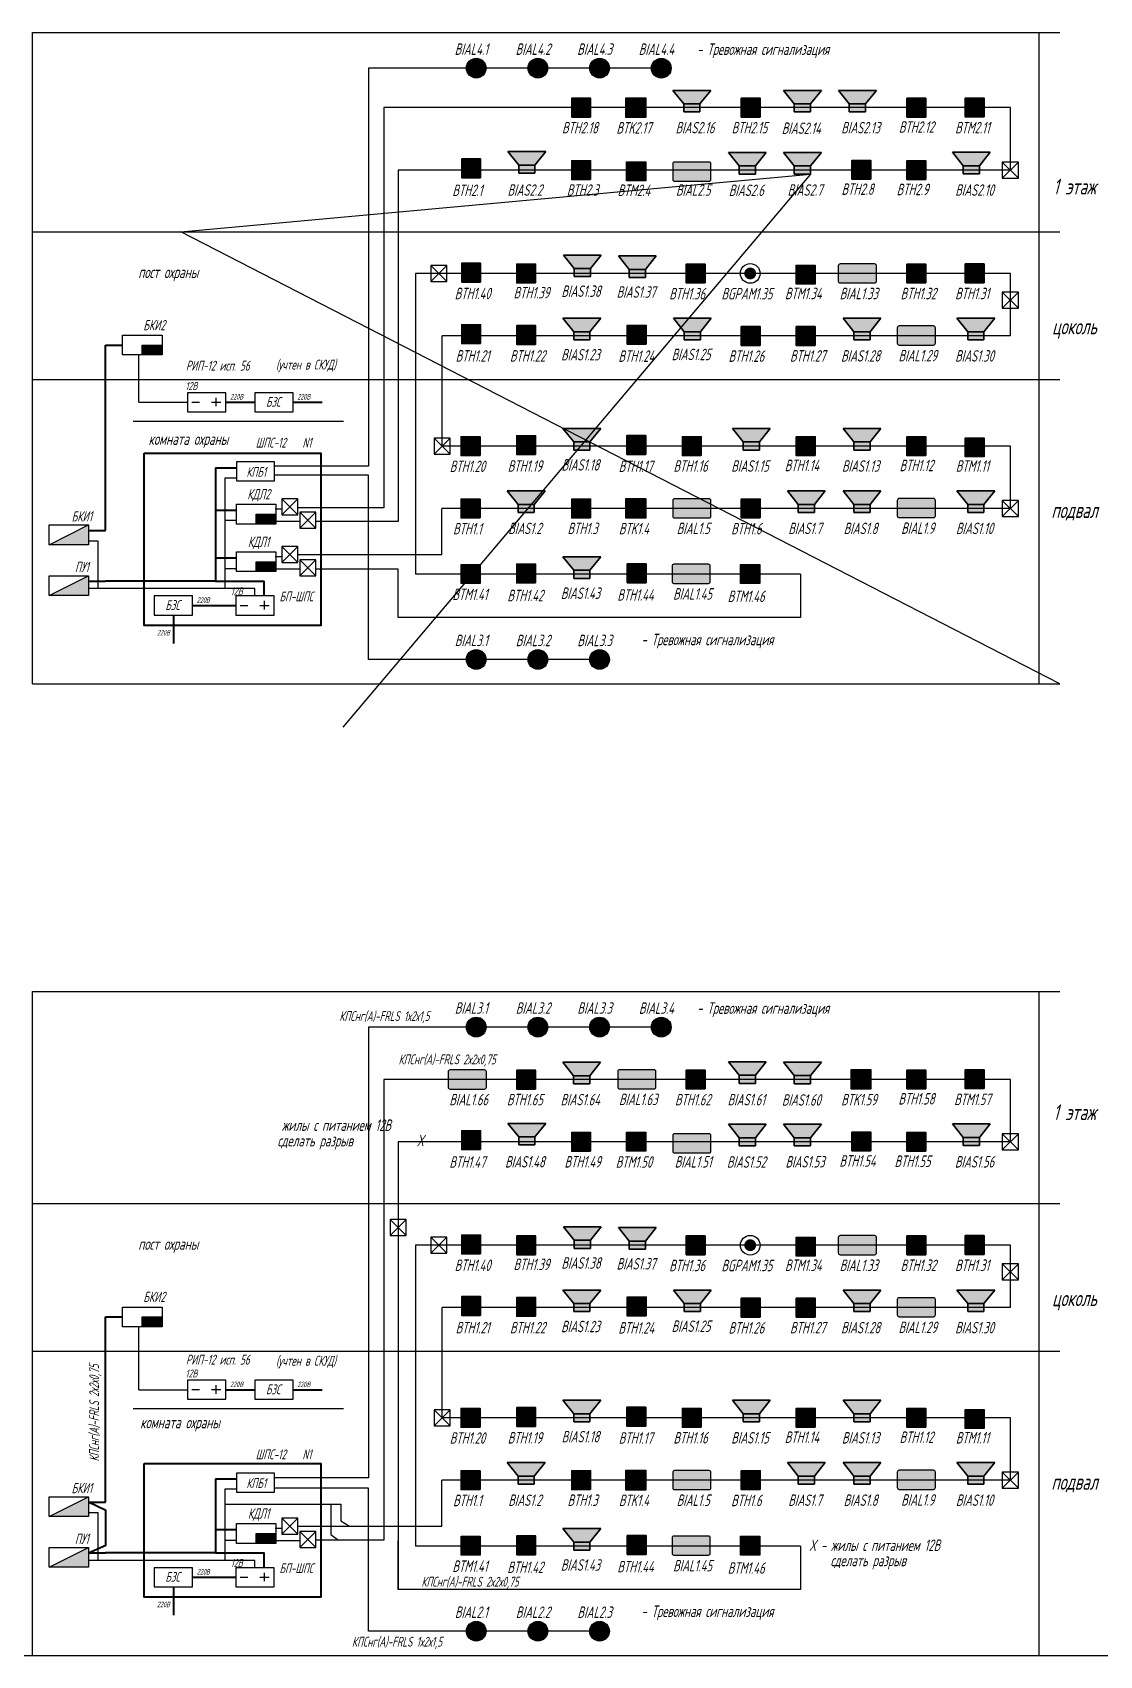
# Model space of a CAD drawing. Header units: millimetres. Extents: x 5341 to 10690, y -2643 to -1904.
# Drawn here: x 5341 to 5611.9, y -2315.8 to -1903.6 of the extents above; entities that cross this region are included whole.
import ezdxf
from ezdxf.enums import TextEntityAlignment as Align

# ---------------------------------------------------------------- set-up
doc = ezdxf.new("R2010")
doc.units = ezdxf.units.MM
for name, color, linetype, lineweight in [('_АПС', 10, 'Continuous', 30), ('_СОУЭ', 1, 'Continuous', 30), ('COM_EQUIP', 21, 'Continuous', 30), ('АУПС иСОУЭ', 1, 'Continuous', 35)]:
    doc.layers.add(name, color=color, linetype=linetype, lineweight=lineweight)
doc.layers.add('_ОТС', color=1, linetype='Continuous')
doc.layers.add('непечать', color=5, linetype='Continuous', plot=False)
doc.styles.add('ROM25', font='romans.shx', dxfattribs={"width": 0.8, "height": 250})

# ---------------------------------------------------------------- blocks, each defined once
blk = doc.blocks.new('лчычцй')
at = {"layer": 'COM_EQUIP', "color": 1, "linetype": 'Continuous'}
for p, q in [((2183354.625, 514607.52347), (2183448.375, 514700.85219)), ((2183354.625, 514700.85219), (2183448.375, 514607.52347))]:
    blk.add_line(p, q, dxfattribs=at)
blk.add_lwpolyline([(2183354.625, 514700.85219), (2183448.375, 514700.85219), (2183448.375, 514607.52347), (2183354.625, 514607.52347)], close=True, dxfattribs=at)
blk = doc.blocks.new('*U27')
at = {"true_color": 0xffffff}
h = blk.add_hatch(color=7, dxfattribs=at)
h.dxf.hatch_style = 1
h.paths.add_polyline_path([(-2.5, -2.49), (2.5, -2.49), (2.5, 2.49), (-2.5, 2.49)])
at = {"layer": 'АУПС иСОУЭ', "linetype": 'Continuous'}
for p, q in [((0.98, 1.87), (-1.04, 0.7)), ((-1.04, 0.7), (1.04, -0.7)), ((1.04, -0.7), (-1.04, -1.59))]:
    blk.add_line(p, q, dxfattribs=at)
blk.add_lwpolyline([(-2.5, 2.49), (2.5, 2.49), (2.5, -2.49), (-2.5, -2.49)], close=True, dxfattribs=at)
blk = doc.blocks.new('*U31')
at = {"true_color": 0xffffff}
h = blk.add_hatch(color=7, dxfattribs=at)
h.dxf.hatch_style = 1
h.paths.add_polyline_path([(-2.5, -2.49), (2.5, -2.49), (2.5, 2.49), (-2.5, 2.49)])
at = {"layer": 'АУПС иСОУЭ', "linetype": 'Continuous'}
for p, q in [((0.98, 1.87), (-1.04, 0.7)), ((-1.04, 0.7), (1.04, -0.7)), ((1.04, -0.7), (-1.04, -1.59))]:
    blk.add_line(p, q, dxfattribs=at)
blk.add_lwpolyline([(-2.5, 2.49), (2.5, 2.49), (2.5, -2.49), (-2.5, -2.49)], close=True, dxfattribs=at)
blk = doc.blocks.new('*U24')
at = {"true_color": 0xffffff}
h = blk.add_hatch(color=7, dxfattribs=at)
h.dxf.hatch_style = 1
h.paths.add_polyline_path([(-2.5, -2.49), (2.5, -2.49), (2.5, 2.49), (-2.5, 2.49)])
at = {"layer": 'АУПС иСОУЭ', "linetype": 'Continuous'}
for p, q in [((0.98, 1.87), (-1.04, 0.7)), ((-1.04, 0.7), (1.04, -0.7)), ((1.04, -0.7), (-1.04, -1.59))]:
    blk.add_line(p, q, dxfattribs=at)
blk.add_lwpolyline([(-2.5, 2.49), (2.5, 2.49), (2.5, -2.49), (-2.5, -2.49)], close=True, dxfattribs=at)
blk = doc.blocks.new('*U25')
at = {"true_color": 0xffffff}
h = blk.add_hatch(color=7, dxfattribs=at)
h.dxf.hatch_style = 1
h.paths.add_polyline_path([(-2.5, -2.49), (2.5, -2.49), (2.5, 2.49), (-2.5, 2.49)])
at = {"layer": 'АУПС иСОУЭ', "linetype": 'Continuous'}
for p, q in [((0.98, 1.87), (-1.04, 0.7)), ((-1.04, 0.7), (1.04, -0.7)), ((1.04, -0.7), (-1.04, -1.59))]:
    blk.add_line(p, q, dxfattribs=at)
blk.add_lwpolyline([(-2.5, 2.49), (2.5, 2.49), (2.5, -2.49), (-2.5, -2.49)], close=True, dxfattribs=at)
blk = doc.blocks.new('*U26')
at = {"true_color": 0xffffff}
h = blk.add_hatch(color=7, dxfattribs=at)
h.dxf.hatch_style = 1
h.paths.add_polyline_path([(-2.5, -2.49), (2.5, -2.49), (2.5, 2.49), (-2.5, 2.49)])
at = {"layer": 'АУПС иСОУЭ', "linetype": 'Continuous'}
for p, q in [((0.98, 1.87), (-1.04, 0.7)), ((-1.04, 0.7), (1.04, -0.7)), ((1.04, -0.7), (-1.04, -1.59))]:
    blk.add_line(p, q, dxfattribs=at)
blk.add_lwpolyline([(-2.5, 2.49), (2.5, 2.49), (2.5, -2.49), (-2.5, -2.49)], close=True, dxfattribs=at)
blk = doc.blocks.new('*U28')
at = {"true_color": 0xffffff}
h = blk.add_hatch(color=7, dxfattribs=at)
h.dxf.hatch_style = 1
h.paths.add_polyline_path([(-2.5, -2.49), (2.5, -2.49), (2.5, 2.49), (-2.5, 2.49)])
at = {"layer": 'АУПС иСОУЭ', "linetype": 'Continuous'}
for p, q in [((0.98, 1.87), (-1.04, 0.7)), ((-1.04, 0.7), (1.04, -0.7)), ((1.04, -0.7), (-1.04, -1.59))]:
    blk.add_line(p, q, dxfattribs=at)
blk.add_lwpolyline([(-2.5, 2.49), (2.5, 2.49), (2.5, -2.49), (-2.5, -2.49)], close=True, dxfattribs=at)
blk = doc.blocks.new('*U30')
at = {"true_color": 0xffffff}
h = blk.add_hatch(color=7, dxfattribs=at)
h.dxf.hatch_style = 1
h.paths.add_polyline_path([(-2.5, -2.49), (2.5, -2.49), (2.5, 2.49), (-2.5, 2.49)])
at = {"layer": 'АУПС иСОУЭ', "linetype": 'Continuous'}
for p, q in [((0.98, 1.87), (-1.04, 0.7)), ((-1.04, 0.7), (1.04, -0.7)), ((1.04, -0.7), (-1.04, -1.59))]:
    blk.add_line(p, q, dxfattribs=at)
blk.add_lwpolyline([(-2.5, 2.49), (2.5, 2.49), (2.5, -2.49), (-2.5, -2.49)], close=True, dxfattribs=at)
blk = doc.blocks.new('biad1')
at = {"true_color": 0xffffff}
h = blk.add_hatch(color=7, dxfattribs=at)
h.paths.add_polyline_path([(5.49, 4.8), (2.06, 2.06), (2.06, -2.06), (5.49, -4.8)])
h.paths.add_polyline_path([(0, -2.06), (2.06, -2.06), (2.06, 2.06), (0, 2.06)])
at = {"layer": '_СОУЭ', "color": 3, "lineweight": 35}
for p, q in [((2.06, 2.06), (5.49, 4.8)), ((5.49, -4.8), (5.49, 4.8)), ((0, 2.06), (0, -2.06)), ((0, 2.06), (2.06, 2.06)), ((2.06, 2.06), (2.06, -2.06)), ((0, -2.06), (2.06, -2.06)), ((5.49, -4.8), (2.06, -2.06))]:
    blk.add_line(p, q, dxfattribs=at)
blk = doc.blocks.new('A$C3E5677F5')
at = {"lineweight": -3, "true_color": 0xffffff}
h = blk.add_hatch(color=7, dxfattribs=at)
h.dxf.hatch_style = 1
h.paths.add_polyline_path([(5.58, 1.61, 0.414214), (5.08, 2.11), (-3.92, 2.11, 0.414214), (-4.42, 1.61), (-4.42, -2.39, 0.414214), (-3.92, -2.89), (5.08, -2.89, 0.414214), (5.58, -2.39)])
at = {"layer": '_СОУЭ'}
h = blk.add_hatch(color=35, dxfattribs=at)
h.paths.add_polyline_path([(-2.99, -0.95), (-2.34, -0.94, 0.090975), (-2.1, -0.9, 0.17233), (-1.93, -0.74, 0.150335), (-1.92, -0.43, 0.272064), (-2.19, -0.2, 0.310864), (-1.97, -0.01, 0.175457), (-1.98, 0.24, 0.224555), (-2.14, 0.41, 0.079201), (-2.34, 0.45), (-2.99, 0.45)])
h.paths.add_polyline_path([(-2.19, -0.74, 0.220066), (-2.1, -0.61, 0.086778), (-2.1, -0.47, 0.336428), (-2.32, -0.3), (-2.8, -0.3), (-2.8, -0.79), (-2.37, -0.79, 0.111032)], flags=16)
h.paths.add_polyline_path([(-2.8, -0.13), (-2.8, 0.29), (-2.38, 0.29, -0.385477), (-2.15, 0.11, -0.484018), (-2.35, -0.13)], flags=16)
h.paths.add_polyline_path([(-1.66, -0.95), (-1.01, -0.94, 0.090975), (-0.77, -0.9, 0.17233), (-0.61, -0.74, 0.150335), (-0.6, -0.43, 0.262387), (-1, -0.13), (-1.48, -0.13), (-1.48, 0.45), (-1.66, 0.45)])
h.paths.add_polyline_path([(-1.48, -0.3), (-1, -0.3, -0.339351), (-0.77, -0.47, -0.075349), (-0.77, -0.59, -0.268436), (-0.88, -0.75, -0.132986), (-1.1, -0.79), (-1.48, -0.79)], flags=16)
h.paths.add_polyline_path([(-0.49, -0.95), (-0.31, -0.95), (-0.31, 0.45), (-0.49, 0.45)])
h.paths.add_polyline_path([(0.68, -0.23), (1.14, 0.46), (0.9, 0.46), (0.55, -0.09), (0.2, 0.46), (-0.03, 0.46), (0.43, -0.23), (-0.06, -0.94), (0.19, -0.94), (0.55, -0.36), (0.92, -0.94), (1.16, -0.94)])
h.paths.add_polyline_path([(1.3, -0.7, 0.291509), (1.87, -0.99, 0.228837), (2.37, -0.77, 0.291507), (2.41, 0.23, 0.265443), (1.87, 0.5, 0.191354), (1.4, 0.33, 0.290668)])
h.paths.add_polyline_path([(2.25, 0.12, 0.270787), (1.86, 0.34, 0.272896), (1.48, 0.12, 0.183588), (1.43, -0.51, 0.364053), (1.86, -0.83, 0.364053), (2.29, -0.51, 0.183588)], flags=16)
h.paths.add_polyline_path([(2.69, -0.78, 0.110848), (2.91, -0.27, 0.050269), (2.95, 0.46), (3.81, 0.46), (3.81, -0.78), (4.01, -0.78), (3.99, -1.26), (3.83, -1.26), (3.83, -0.94), (2.74, -0.94), (2.74, -1.26), (2.58, -1.26), (2.56, -0.78)])
h.paths.add_polyline_path([(3.12, -0.25, 0.045824), (3.14, 0.3), (3.62, 0.3), (3.62, -0.78), (2.91, -0.78, 0.104773)], flags=16)
at = {"layer": '_СОУЭ', "color": 35}
for p, q in [((-4.42, 1.61), (-4.42, -2.39)), ((5.08, 2.11), (-3.92, 2.11)), ((5.58, -2.39), (5.58, 1.61)), ((-3.92, -2.89), (5.08, -2.89))]:
    blk.add_line(p, q, dxfattribs=at)
for centre, start, end in [((-3.92, 1.61), 90, 180), ((5.08, 1.61), 0, 90), ((-3.92, -2.39), 180, 270), ((5.08, -2.39), 270, 0)]:
    blk.add_arc(centre, 0.5, start, end, dxfattribs=at)
blk = doc.blocks.new('A$C734C6515')
at = {"layer": '_АПС', "true_color": 0xffffff}
h = blk.add_hatch(color=7, dxfattribs=at)
h.dxf.hatch_style = 1
h.paths.add_polyline_path([(502, 499), (2, 499), (2, -1), (502, -1)])
h.paths.add_polyline_path([(246, 428), (268, 428), (268, 202), (246, 202)], flags=16)
h.paths.add_polyline_path([(291, 147, -1), (216, 147, -1)], flags=16)
at = {"layer": '_АПС'}
h = blk.add_hatch(color=5, dxfattribs=at)
h.dxf.hatch_style = 1
h.paths.add_polyline_path([(246, 202), (268, 202), (268, 428), (246, 428)])
at = {"layer": '_АПС', "color": 5}
for points in [[(2, 499), (502, 499), (502, -1), (2, -1)], [(246, 202), (268, 202), (268, 428), (246, 428)]]:
    blk.add_lwpolyline(points, close=True, dxfattribs=at)
at = {"layer": '_АПС', "color": 5, "const_width": 75}
blk.add_lwpolyline([(216, 147, 1), (291, 147, 1)], format="xyb", close=True, dxfattribs=at)
blk = doc.blocks.new('*U29')
at = {"true_color": 0xffffff}
h = blk.add_hatch(color=7, dxfattribs=at)
h.dxf.hatch_style = 1
h.paths.add_polyline_path([(2.5, -2.47), (2.5, 2.51), (-2.5, 2.51), (-2.5, -2.47)])
at = {"layer": 'COM_EQUIP', "color": 30, "linetype": 'Continuous'}
blk.add_lwpolyline([(-2.5, 2.51), (2.5, 2.51), (2.5, -2.47), (-2.5, -2.47)], close=True, dxfattribs=at)
blk.add_lwpolyline([(-1.26, 1.25, 0.988244), (1.26, 1.25)], format="xyb", dxfattribs=at)
blk.add_lwpolyline([(0, 0.01), (0, -1.86)], dxfattribs=at)
blk = doc.blocks.new('*U22')
at = {"true_color": 0xffffff}
h = blk.add_hatch(color=7, dxfattribs=at)
h.dxf.hatch_style = 1
h.paths.add_polyline_path([(-2.5, -2.49), (2.5, -2.49), (2.5, 2.49), (-2.5, 2.49)])
at = {"layer": 'АУПС иСОУЭ', "linetype": 'Continuous'}
for p, q in [((0.98, 1.87), (-1.04, 0.7)), ((-1.04, 0.7), (1.04, -0.7)), ((1.04, -0.7), (-1.04, -1.59))]:
    blk.add_line(p, q, dxfattribs=at)
blk.add_lwpolyline([(-2.5, 2.49), (2.5, 2.49), (2.5, -2.49), (-2.5, -2.49)], close=True, dxfattribs=at)
blk = doc.blocks.new('*U32')
at = {"true_color": 0xffffff}
h = blk.add_hatch(color=7, dxfattribs=at)
h.dxf.hatch_style = 1
h.paths.add_polyline_path([(-2.5, -2.49), (2.5, -2.49), (2.5, 2.49), (-2.5, 2.49)])
at = {"layer": 'АУПС иСОУЭ', "linetype": 'Continuous'}
for p, q in [((0.98, 1.87), (-1.04, 0.7)), ((-1.04, 0.7), (1.04, -0.7)), ((1.04, -0.7), (-1.04, -1.59))]:
    blk.add_line(p, q, dxfattribs=at)
blk.add_lwpolyline([(-2.5, 2.49), (2.5, 2.49), (2.5, -2.49), (-2.5, -2.49)], close=True, dxfattribs=at)
blk = doc.blocks.new('*U34')
at = {"true_color": 0xffffff}
h = blk.add_hatch(color=7, dxfattribs=at)
h.dxf.hatch_style = 1
h.paths.add_polyline_path([(-2.5, -2.49), (2.5, -2.49), (2.5, 2.49), (-2.5, 2.49)])
at = {"layer": 'АУПС иСОУЭ', "linetype": 'Continuous'}
for p, q in [((0.98, 1.87), (-1.04, 0.7)), ((-1.04, 0.7), (1.04, -0.7)), ((1.04, -0.7), (-1.04, -1.59))]:
    blk.add_line(p, q, dxfattribs=at)
blk.add_lwpolyline([(-2.5, 2.49), (2.5, 2.49), (2.5, -2.49), (-2.5, -2.49)], close=True, dxfattribs=at)
blk = doc.blocks.new('*U23')
at = {"true_color": 0xffffff}
h = blk.add_hatch(color=7, dxfattribs=at)
h.dxf.hatch_style = 1
h.paths.add_polyline_path([(-2.5, -2.49), (2.5, -2.49), (2.5, 2.49), (-2.5, 2.49)])
at = {"layer": 'АУПС иСОУЭ', "linetype": 'Continuous'}
for p, q in [((0.98, 1.87), (-1.04, 0.7)), ((-1.04, 0.7), (1.04, -0.7)), ((1.04, -0.7), (-1.04, -1.59))]:
    blk.add_line(p, q, dxfattribs=at)
blk.add_lwpolyline([(-2.5, 2.49), (2.5, 2.49), (2.5, -2.49), (-2.5, -2.49)], close=True, dxfattribs=at)
blk = doc.blocks.new('*U33')
at = {"true_color": 0xffffff}
h = blk.add_hatch(color=7, dxfattribs=at)
h.dxf.hatch_style = 1
h.paths.add_polyline_path([(-2.5, -2.49), (2.5, -2.49), (2.5, 2.49), (-2.5, 2.49)])
at = {"layer": 'АУПС иСОУЭ', "linetype": 'Continuous'}
for p, q in [((0.98, 1.87), (-1.04, 0.7)), ((-1.04, 0.7), (1.04, -0.7)), ((1.04, -0.7), (-1.04, -1.59))]:
    blk.add_line(p, q, dxfattribs=at)
blk.add_lwpolyline([(-2.5, 2.49), (2.5, 2.49), (2.5, -2.49), (-2.5, -2.49)], close=True, dxfattribs=at)
blk = doc.blocks.new('TSL')
at = {"layer": '_ОТС'}
h = blk.add_hatch(color=1, dxfattribs=at)
h.dxf.hatch_style = 1
h.paths.add_polyline_path([(175, -179, 0.198912), (248, -2, 0.198912), (175, 175), (-2, -2)])
h.paths.add_polyline_path([(-179, 175, 0.198912), (-252, -2, 0.198912), (-179, -179), (-2, -2)])
at = {"layer": '_ОТС', "true_color": 0xffffff}
h = blk.add_hatch(color=7, dxfattribs=at)
h.dxf.hatch_style = 1
h.paths.add_polyline_path([(-2, -2), (175, 175, 0.414214), (-179, 175)])
h.paths.add_polyline_path([(-2, -2), (-179, -179, 0.414214), (175, -179)])
at = {"layer": '_ОТС', "color": 1}
for p, q in [((175, -179), (-179, 175)), ((175, 175), (-179, -179))]:
    blk.add_line(p, q, dxfattribs=at)
at = {"layer": '_ОТС', "color": 1, "lineweight": 30}
blk.add_circle((-2, -2), 250, dxfattribs=at)
blk = doc.blocks.new('TS')
at = {"layer": '_ОТС', "const_width": 150}
blk.add_lwpolyline([(-75, 0, 1), (75, 0, 1)], format="xyb", close=True, dxfattribs=at)
at = {"layer": '_ОТС'}
blk.add_circle((0, 0), 250, dxfattribs=at)

msp = doc.modelspace()

# ---------------------------------------------------------------- hatches: boundary and pattern name
at = {"layer": '_АПС'}
h = msp.add_hatch(color=1, dxfattribs=at)
h.dxf.hatch_style = 1
h.paths.add_polyline_path([(5373.889, -1985.515), (5368.889, -1985.515), (5368.889, -1983.015), (5373.889, -1983.015)])
h = msp.add_hatch(color=1, dxfattribs=at)
h.dxf.hatch_style = 1
h.paths.add_polyline_path([(5373.889, -1985.515), (5368.889, -1985.515), (5368.889, -1983.015), (5373.889, -1983.015)])
h = msp.add_hatch(color=1, dxfattribs=at)
h.dxf.hatch_style = 1
h.paths.add_polyline_path([(5402.789, -2028.449), (5397.789, -2028.449), (5397.789, -2025.949), (5402.789, -2025.949)])
h = msp.add_hatch(color=1, dxfattribs=at)
h.dxf.hatch_style = 1
h.paths.add_polyline_path([(5402.789, -2028.449), (5397.789, -2028.449), (5397.789, -2025.949), (5402.789, -2025.949)])
h = msp.add_hatch(color=256, dxfattribs=at)
h.dxf.hatch_style = 1
h.paths.add_polyline_path([(5345.239, -2033.696), (5355.239, -2033.696), (5355.239, -2028.696)])
h = msp.add_hatch(color=1, dxfattribs=at)
h.dxf.hatch_style = 1
h.paths.add_polyline_path([(5402.789, -2040.531), (5397.789, -2040.531), (5397.789, -2038.031), (5402.789, -2038.031)])
h = msp.add_hatch(color=1, dxfattribs=at)
h.dxf.hatch_style = 1
h.paths.add_polyline_path([(5402.789, -2040.531), (5397.789, -2040.531), (5397.789, -2038.031), (5402.789, -2038.031)])
h = msp.add_hatch(color=256, dxfattribs=at)
h.dxf.hatch_style = 1
h.paths.add_polyline_path([(5345.239, -2046.575), (5355.239, -2046.575), (5355.239, -2041.575)])
h = msp.add_hatch(color=1, dxfattribs=at)
h.dxf.hatch_style = 1
h.paths.add_polyline_path([(5373.889, -2232.29), (5368.889, -2232.29), (5368.889, -2229.79), (5373.889, -2229.79)])
h = msp.add_hatch(color=1, dxfattribs=at)
h.dxf.hatch_style = 1
h.paths.add_polyline_path([(5373.889, -2232.29), (5368.889, -2232.29), (5368.889, -2229.79), (5373.889, -2229.79)])
h = msp.add_hatch(color=256, dxfattribs=at)
h.dxf.hatch_style = 1
h.paths.add_polyline_path([(5345.239, -2280.471), (5355.239, -2280.471), (5355.239, -2275.471)])
h = msp.add_hatch(color=1, dxfattribs=at)
h.dxf.hatch_style = 1
h.paths.add_polyline_path([(5402.789, -2287.305), (5397.789, -2287.305), (5397.789, -2284.805), (5402.789, -2284.805)])
h = msp.add_hatch(color=1, dxfattribs=at)
h.dxf.hatch_style = 1
h.paths.add_polyline_path([(5402.789, -2287.305), (5397.789, -2287.305), (5397.789, -2284.805), (5402.789, -2284.805)])
h = msp.add_hatch(color=256, dxfattribs=at)
h.dxf.hatch_style = 1
h.paths.add_polyline_path([(5345.239, -2293.349), (5355.239, -2293.349), (5355.239, -2288.349)])

# ---------------------------------------------------------------- linework, layer by layer
at = {"lineweight": -3}
for p, q in [((5341, -1903.619), (5601.81, -1903.619)), ((5341, -2069.023), (5341, -1903.619)), ((5596.486, -1903.619), (5596.486, -2069.023)), ((5341, -1954.208), (5601.81, -1954.208)), ((5341, -1991.742), (5601.81, -1991.742)), ((5366.603, -2002.315), (5419.954, -2002.315)), ((5341, -2069.023), (5601.81, -2069.023)), ((5341, -2147.139), (5601.81, -2147.139)), ((5341, -2315.798), (5341, -2147.139)), ((5596.486, -2147.139), (5596.486, -2315.798)), ((5341, -2200.983), (5601.81, -2200.983)), ((5341, -2238.517), (5601.81, -2238.517)), ((5366.603, -2253.1), (5419.954, -2253.1)), ((5341, -2315.798), (5601.81, -2315.798))]:
    msp.add_line(p, q, dxfattribs=at)
at = {"color": 1}
for p, q in [((5589.286, -1922.711), (5430.229, -1922.711)), ((5589.286, -1938.553), (5589.286, -1922.711)), ((5589.286, -1938.553), (5433.869, -1938.553)), ((5589.286, -1964.824), (5438.282, -1964.824)), ((5589.286, -1980.666), (5589.286, -1964.824)), ((5589.286, -1980.666), (5444.985, -1980.666)), ((5444.985, -2008.644), (5444.985, -1980.666)), ((5589.286, -2008.644), (5444.985, -2008.644)), ((5589.286, -2024.486), (5589.286, -2008.644)), ((5402.641, -2024.597), (5404.291, -2024.597)), ((5408.85, -2027.842), (5402.641, -2027.842)), ((5589.286, -2024.486), (5444.934, -2024.486)), ((5402.641, -2036.679), (5404.291, -2036.679)), ((5408.85, -2039.924), (5402.641, -2039.924)), ((5535.986, -2041.226), (5438.282, -2041.226)), ((5589.286, -2169.486), (5430.229, -2169.486)), ((5589.286, -2185.328), (5589.286, -2169.486)), ((5589.286, -2185.328), (5433.869, -2185.328)), ((5589.286, -2211.599), (5438.282, -2211.599)), ((5589.286, -2227.441), (5589.286, -2211.599)), ((5589.286, -2227.441), (5444.985, -2227.441)), ((5444.985, -2255.419), (5444.985, -2227.441)), ((5589.286, -2255.419), (5444.985, -2255.419)), ((5589.286, -2271.261), (5589.286, -2255.419)), ((5589.286, -2271.261), (5444.934, -2271.261)), ((5402.641, -2283.454), (5404.291, -2283.454)), ((5408.85, -2286.699), (5402.641, -2286.699)), ((5535.986, -2288.001), (5438.282, -2288.001))]:
    msp.add_line(p, q, dxfattribs=at)
at = {"color": 1, "lineweight": -3}
for p, q in [((5438.282, -1964.824), (5438.282, -2041.226)), ((5433.869, -2185.328), (5433.869, -2299.006)), ((5438.282, -2211.599), (5438.282, -2288.001))]:
    msp.add_line(p, q, dxfattribs=at)
at = {"color": 4, "linetype": 'ByBlock', "lineweight": 40, "ltscale": 20, "transparency": 33554687}
for p, q in [((5359.564, -2030.098), (5359.564, -1983.015)), ((5359.564, -1983.015), (5363.889, -1983.015)), ((5387.431, -2014.151), (5387.431, -2042.977)), ((5387.431, -2014.151), (5392.789, -2014.151)), ((5387.431, -2024.938), (5392.789, -2024.938)), ((5355.239, -2030.098), (5359.564, -2030.098)), ((5387.431, -2037.019), (5392.789, -2037.019)), ((5355.239, -2042.977), (5359.564, -2042.977)), ((5387.431, -2042.977), (5359.564, -2042.977)), ((5359.564, -2276.873), (5359.564, -2229.79)), ((5359.564, -2229.79), (5363.889, -2229.79)), ((5387.431, -2270.953), (5387.431, -2289.751)), ((5387.431, -2270.953), (5392.789, -2270.953)), ((5355.239, -2276.873), (5359.564, -2276.873)), ((5387.431, -2283.794), (5392.789, -2283.794)), ((5355.239, -2289.751), (5359.564, -2289.751)), ((5387.431, -2289.751), (5359.564, -2289.751))]:
    msp.add_line(p, q, dxfattribs=at)
at = {"color": 6, "lineweight": -3}
for p, q in [((5368.043, -1997.523), (5368.043, -1985.515)), ((5368.043, -1997.523), (5380.392, -1997.523)), ((5368.043, -2248.307), (5368.043, -2232.29)), ((5368.043, -2248.307), (5380.392, -2248.307))]:
    msp.add_line(p, q, dxfattribs=at)
at = {"color": 0}
for p, q in [((5381.494, -1997.475), (5383.404, -1997.475)), ((5386.437, -1997.475), (5388.827, -1997.475)), ((5387.651, -1998.549), (5387.651, -1996.369)), ((5399.901, -2050.175), (5399.901, -2047.995)), ((5393.744, -2049.101), (5395.653, -2049.101)), ((5398.687, -2049.101), (5401.077, -2049.101)), ((5381.494, -2248.26), (5383.404, -2248.26)), ((5386.437, -2248.26), (5388.827, -2248.26)), ((5387.651, -2249.334), (5387.651, -2247.154)), ((5399.901, -2296.95), (5399.901, -2294.77)), ((5393.744, -2295.875), (5395.653, -2295.875)), ((5398.687, -2295.875), (5401.077, -2295.875))]:
    msp.add_line(p, q, dxfattribs=at)
at = {"color": 30, "linetype": 'ByBlock', "lineweight": 40, "ltscale": 20, "transparency": 33554687}
for p, q in [((5390.092, -1997.523), (5397.468, -1997.523)), ((5407.168, -1997.523), (5414.545, -1997.523)), ((5376.772, -2051.573), (5376.772, -2058.772)), ((5381.622, -2049.148), (5392.641, -2049.148)), ((5390.092, -2248.307), (5397.468, -2248.307)), ((5407.168, -2248.307), (5414.545, -2248.307)), ((5376.772, -2298.348), (5376.772, -2305.547)), ((5381.622, -2295.923), (5392.641, -2295.923))]:
    msp.add_line(p, q, dxfattribs=at)
at = {"color": 5, "lineweight": -3}
for p, q in [((5426.304, -2013.751), (5402.511, -2013.751)), ((5426.281, -2016.052), (5402.489, -2016.052)), ((5426.304, -2270.636), (5402.511, -2270.636)), ((5426.281, -2273.276), (5402.489, -2273.276))]:
    msp.add_line(p, q, dxfattribs=at)
at = {"color": 6}
for p, q in [((5389.93, -2044.848), (5389.93, -2016.682)), ((5389.93, -2016.682), (5392.789, -2016.682)), ((5389.93, -2027.469), (5392.789, -2027.469)), ((5357.672, -2032.77), (5355.239, -2032.77)), ((5357.672, -2044.848), (5357.672, -2032.77)), ((5397.491, -2044.848), (5389.93, -2044.848)), ((5397.491, -2046.723), (5397.491, -2044.848)), ((5389.93, -2291.623), (5389.93, -2273.484)), ((5389.93, -2273.484), (5392.789, -2273.484)), ((5357.672, -2279.545), (5355.239, -2279.545)), ((5357.672, -2291.623), (5357.672, -2279.545)), ((5397.491, -2291.623), (5389.93, -2291.623)), ((5397.491, -2293.498), (5397.491, -2291.623))]:
    msp.add_line(p, q, dxfattribs=at)
at = {"color": 5}
for points in [[(5497.89, -1912.665), (5426.304, -1912.665), (5426.304, -2013.751)], [(5482.53, -2062.828), (5426.281, -2062.828), (5426.281, -2016.052)], [(5497.89, -2156.185), (5426.304, -2156.185), (5426.304, -2270.636)], [(5482.53, -2309.603), (5426.281, -2309.603), (5426.281, -2273.276)]]:
    msp.add_lwpolyline(points, dxfattribs=at)
at = {"color": 1, "lineweight": -3}
for points in [[(5430.229, -1922.711), (5430.229, -2024.338), (5408.383, -2024.338)], [(5601.81, -2069.023), (5378.631, -1954.208), (5538.553, -1939.582), (5419.811, -2080.007)], [(5433.869, -1938.553), (5433.869, -2027.832), (5412.92, -2027.832)], [(5408.383, -2036.161), (5444.934, -2036.161), (5444.934, -2024.486)], [(5535.986, -2041.226), (5535.986, -2052.231), (5433.858, -2052.231), (5433.858, -2039.903), (5412.942, -2039.903)], [(5430.229, -2169.486), (5430.229, -2286.521), (5412.942, -2286.521)], [(5408.383, -2282.936), (5444.934, -2282.936), (5444.934, -2271.261)], [(5535.986, -2288.001), (5535.986, -2299.006), (5433.858, -2299.006), (5433.858, -2286.678), (5433.858, -2286.678)]]:
    msp.add_lwpolyline(points, dxfattribs=at)
at = {"color": 6}
for points in [[(5389.93, -2039.728), (5392.789, -2039.728)], [(5389.93, -2044.848), (5355.239, -2044.848)], [(5389.93, -2277.337), (5419.267, -2277.337), (5419.267, -2281.609), (5421.475, -2282.936)], [(5416.718, -2277.337), (5416.718, -2285.063), (5418.695, -2286.521)], [(5389.93, -2286.503), (5392.789, -2286.503)], [(5389.93, -2291.623), (5355.239, -2291.623)]]:
    msp.add_lwpolyline(points, dxfattribs=at)
at = {"color": 4, "linetype": 'ByBlock', "lineweight": 40, "ltscale": 20, "transparency": 33554687}
for points in [[(5387.431, -2042.977), (5399.754, -2042.977), (5399.754, -2046.719)], [(5355.239, -2289.751), (5359.602, -2287.765), (5359.602, -2278.998), (5355.239, -2276.873)], [(5387.431, -2289.751), (5399.754, -2289.751), (5399.754, -2293.494)]]:
    msp.add_lwpolyline(points, dxfattribs=at)
at = {"layer": '_АПС'}
for p, q in [((5345.239, -2033.696), (5355.239, -2028.696)), ((5345.239, -2046.575), (5355.239, -2041.575)), ((5345.239, -2280.471), (5355.239, -2275.471)), ((5345.239, -2293.349), (5355.239, -2288.349))]:
    msp.add_line(p, q, dxfattribs=at)
at = {"layer": '_АПС', "lineweight": 30}
for points in [[(5363.889, -1980.515), (5373.889, -1980.515), (5373.889, -1985.515), (5363.889, -1985.515)], [(5363.889, -1980.515), (5373.889, -1980.515), (5373.889, -1985.515), (5363.889, -1985.515)], [(5392.789, -2023.449), (5402.789, -2023.449), (5402.789, -2028.449), (5392.789, -2028.449)], [(5392.789, -2023.449), (5402.789, -2023.449), (5402.789, -2028.449), (5392.789, -2028.449)], [(5345.239, -2028.696), (5355.239, -2028.696), (5355.239, -2033.696), (5345.239, -2033.696)], [(5392.789, -2035.531), (5402.789, -2035.531), (5402.789, -2040.531), (5392.789, -2040.531)], [(5392.789, -2035.531), (5402.789, -2035.531), (5402.789, -2040.531), (5392.789, -2040.531)], [(5345.239, -2041.575), (5355.239, -2041.575), (5355.239, -2046.575), (5345.239, -2046.575)], [(5363.889, -2227.29), (5373.889, -2227.29), (5373.889, -2232.29), (5363.889, -2232.29)], [(5363.889, -2227.29), (5373.889, -2227.29), (5373.889, -2232.29), (5363.889, -2232.29)], [(5345.239, -2275.471), (5355.239, -2275.471), (5355.239, -2280.471), (5345.239, -2280.471)], [(5392.789, -2282.305), (5402.789, -2282.305), (5402.789, -2287.305), (5392.789, -2287.305)], [(5392.789, -2282.305), (5402.789, -2282.305), (5402.789, -2287.305), (5392.789, -2287.305)], [(5345.239, -2288.349), (5355.239, -2288.349), (5355.239, -2293.349), (5345.239, -2293.349)]]:
    msp.add_lwpolyline(points, close=True, dxfattribs=at)
at = {"layer": '_АПС'}
for points in [[(5373.889, -1985.515), (5368.889, -1985.515), (5368.889, -1983.015), (5373.889, -1983.015)], [(5373.889, -1985.515), (5368.889, -1985.515), (5368.889, -1983.015), (5373.889, -1983.015)], [(5402.789, -2028.449), (5397.789, -2028.449), (5397.789, -2025.949), (5402.789, -2025.949)], [(5402.789, -2028.449), (5397.789, -2028.449), (5397.789, -2025.949), (5402.789, -2025.949)], [(5402.789, -2040.531), (5397.789, -2040.531), (5397.789, -2038.031), (5402.789, -2038.031)], [(5402.789, -2040.531), (5397.789, -2040.531), (5397.789, -2038.031), (5402.789, -2038.031)], [(5373.889, -2232.29), (5368.889, -2232.29), (5368.889, -2229.79), (5373.889, -2229.79)], [(5373.889, -2232.29), (5368.889, -2232.29), (5368.889, -2229.79), (5373.889, -2229.79)], [(5402.789, -2287.305), (5397.789, -2287.305), (5397.789, -2284.805), (5402.789, -2284.805)], [(5402.789, -2287.305), (5397.789, -2287.305), (5397.789, -2284.805), (5402.789, -2284.805)]]:
    msp.add_lwpolyline(points, close=True, dxfattribs=at)
at = {"layer": '_АПС', "color": 5, "lineweight": 30}
for points in [[(5380.392, -1999.948), (5390.092, -1999.948), (5390.092, -1995.098), (5380.392, -1995.098)], [(5397.468, -1999.948), (5407.168, -1999.948), (5407.168, -1995.098), (5397.468, -1995.098)], [(5392.789, -2017.512), (5402.489, -2017.512), (5402.489, -2012.662), (5392.789, -2012.662)], [(5371.922, -2051.573), (5381.622, -2051.573), (5381.622, -2046.723), (5371.922, -2046.723)], [(5392.641, -2051.573), (5402.341, -2051.573), (5402.341, -2046.723), (5392.641, -2046.723)], [(5380.392, -2250.732), (5390.092, -2250.732), (5390.092, -2245.882), (5380.392, -2245.882)], [(5397.468, -2250.732), (5407.168, -2250.732), (5407.168, -2245.882), (5397.468, -2245.882)], [(5392.789, -2274.314), (5402.489, -2274.314), (5402.489, -2269.464), (5392.789, -2269.464)], [(5371.922, -2298.348), (5381.622, -2298.348), (5381.622, -2293.498), (5371.922, -2293.498)], [(5392.641, -2298.348), (5402.341, -2298.348), (5402.341, -2293.498), (5392.641, -2293.498)]]:
    msp.add_lwpolyline(points, close=True, dxfattribs=at)
at = {"layer": '_АПС', "color": 6, "linetype": 'ByBlock', "lineweight": 40, "ltscale": 20, "transparency": 33554687}
for points in [[(5369.379, -2010.495), (5414.178, -2010.495), (5414.178, -2054.217), (5369.379, -2054.217)], [(5369.379, -2267.057), (5414.178, -2267.057), (5414.178, -2300.992), (5369.379, -2300.992)]]:
    msp.add_lwpolyline(points, close=True, dxfattribs=at)
at = {"layer": 'непечать', "color": 4}
msp.add_xline((4279.149, -2315.798), (1, 0), dxfattribs=at)

# ---------------------------------------------------------------- block references
at = {"xscale": 0.9603000000000002, "yscale": 0.9603000000000002, "zscale": 0.9603000000000002, "rotation": 180}
for name, p in [('*U32', (5480.326, -1922.732)), ('*U31', (5523.366, -1922.732)), ('*U22', (5565.415, -1922.732)), ('*U33', (5580.224, -1922.658)), ('*U30', (5452.384, -1938.137)), ('*U32', (5480.326, -1938.574)), ('*U34', (5551.448, -1938.5)), ('*U22', (5565.415, -1938.574)), ('*U30', (5452.388, -1964.626)), ('*U32', (5466.359, -1964.845)), ('*U31', (5509.399, -1964.845)), ('*U22', (5565.415, -1964.845)), ('*U33', (5580.224, -1964.771)), ('*U30', (5452.384, -1980.25)), ('*U30', (5466.355, -1980.468)), ('*U28', (5494.437, -1980.394)), ('*U31', (5523.366, -1980.687)), ('*U23', (5537.333, -1980.687)), ('*U27', (5452.244, -2008.665)), ('*U30', (5466.355, -2008.446)), ('*U28', (5494.293, -2008.373)), ('*U26', (5508.408, -2008.665)), ('*U25', (5537.333, -2008.665)), ('*U24', (5565.415, -2008.665)), ('*U27', (5452.244, -2024.507)), ('*U27', (5480.326, -2024.507)), ('*U31', (5523.366, -2024.507)), ('*U30', (5466.355, -2041.028)), ('*U28', (5494.437, -2040.954)), ('*U32', (5466.352, -2169.551)), ('*U31', (5509.399, -2169.507)), ('*U22', (5565.415, -2169.507)), ('*U33', (5580.224, -2169.433)), ('*U30', (5452.384, -2184.912)), ('*U32', (5480.326, -2185.349)), ('*U34', (5551.448, -2185.275)), ('*U22', (5565.415, -2185.349)), ('*U30', (5452.388, -2211.401)), ('*U32', (5466.359, -2211.62)), ('*U31', (5509.399, -2211.62)), ('*U22', (5565.415, -2211.62)), ('*U33', (5580.224, -2211.546)), ('*U30', (5452.384, -2227.025)), ('*U30', (5466.355, -2227.243)), ('*U28', (5494.437, -2227.169)), ('*U31', (5523.366, -2227.461)), ('*U23', (5537.333, -2227.461)), ('*U27', (5452.244, -2255.439)), ('*U30', (5466.355, -2255.221)), ('*U28', (5494.293, -2255.147)), ('*U26', (5508.408, -2255.439)), ('*U25', (5537.333, -2255.439)), ('*U24', (5565.415, -2255.439)), ('*U27', (5452.244, -2271.281)), ('*U27', (5480.326, -2271.281)), ('*U31', (5523.366, -2271.281)), ('*U30', (5466.355, -2287.803)), ('*U28', (5494.437, -2287.729))]:
    msp.add_blockref(name, p, dxfattribs=at)
at = {"layer": '_АПС', "xscale": 0.01, "yscale": 0.01, "zscale": 0.01}
for p in [(5491.676, -1925.206), (5491.676, -2026.98), (5548.824, -2171.98), (5491.676, -2273.755)]:
    msp.add_blockref('A$C734C6515', p, dxfattribs=at)
at = {"layer": '_АПС', "color": 1, "lineweight": 30, "xscale": -0.04365, "yscale": 0.04365, "zscale": 0.04365}
for p in [(100894.762, -24403.208), (100749.65, -24429.479), (100894.762, -24436.243), (100750.493, -24473.299), (100711.813, -24488.734), (100894.762, -24489.141), (100716.371, -24492.129), (100711.813, -24500.816), (100716.371, -24504.211), (100894.762, -24649.983), (100739.345, -24671.735), (100749.65, -24676.254), (100894.762, -24683.018), (100750.493, -24720.074), (100894.762, -24735.916), (100711.813, -24747.591), (100716.371, -24750.986)]:
    msp.add_blockref('лчычцй', p, dxfattribs=at)
at = {"layer": '_ОТС', "xscale": 0.01, "yscale": 0.01, "zscale": 0.01}
for name, p in [('TSL', (5453.692, -1912.657)), ('TSL', (5469.348, -1912.658)), ('TSL', (5485.003, -1912.659)), ('TSL', (5500.673, -1912.675)), ('TS', (5523.242, -1964.824)), ('TSL', (5453.692, -2062.819)), ('TSL', (5469.348, -2062.821)), ('TSL', (5485.003, -2062.822)), ('TSL', (5453.692, -2156.176)), ('TSL', (5469.348, -2156.177)), ('TSL', (5485.003, -2156.179)), ('TSL', (5500.673, -2156.194)), ('TS', (5523.242, -2211.599)), ('TSL', (5453.692, -2309.594)), ('TSL', (5469.348, -2309.595)), ('TSL', (5485.003, -2309.597))]:
    msp.add_blockref(name, p, dxfattribs=at)
at = {"layer": '_СОУЭ', "rotation": 90}
for p in [(5508.414, -1923.814), (5536.496, -1923.814), (5550.463, -1923.814), (5466.509, -1939.363), (5522.529, -1939.582), (5536.496, -1939.582), (5579.388, -1939.508), (5480.625, -1965.634), (5494.596, -1965.853), (5480.48, -1981.695), (5508.562, -1981.695), (5551.602, -1981.695), (5580.527, -1981.695), (5480.48, -2009.673), (5523.52, -2009.673), (5551.602, -2009.673), (5466.365, -2025.514), (5537.487, -2025.514), (5551.602, -2025.514), (5580.527, -2025.514), (5480.48, -2042.254), (5480.466, -2170.633), (5522.529, -2170.514), (5536.496, -2170.588), (5466.509, -2186.138), (5522.529, -2186.356), (5536.496, -2186.356), (5579.388, -2186.282), (5480.625, -2212.409), (5494.596, -2212.627), (5480.48, -2228.469), (5508.562, -2228.469), (5551.602, -2228.469), (5580.527, -2228.469), (5480.48, -2256.447), (5523.52, -2256.447), (5551.602, -2256.447), (5466.365, -2272.289), (5537.487, -2272.289), (5551.602, -2272.289), (5580.527, -2272.289), (5480.48, -2289.029)]:
    msp.add_blockref('biad1', p, dxfattribs=at)
at = {"layer": '_СОУЭ', "color": 1, "xscale": 0.97, "yscale": 0.97, "zscale": 0.97}
for p in [(5507.848, -1938.583), (5549.897, -1964.431), (5564.855, -1980.199), (5507.848, -2024.093), (5564.855, -2024.019), (5507.678, -2040.714), (5450.834, -2169.137), (5493.882, -2169.093), (5507.848, -2185.357), (5549.897, -2211.205), (5564.855, -2226.974), (5507.848, -2270.867), (5564.855, -2270.793), (5507.678, -2287.489)]:
    msp.add_blockref('A$C3E5677F5', p, dxfattribs=at)
at = {"layer": 'АУПС иСОУЭ', "xscale": 0.97, "yscale": 0.97, "zscale": 0.97}
for p in [(5494.275, -1938.91), (5537.315, -1965.181), (5580.248, -2009.001), (5452.242, -2041.172), (5523.22, -2041.172), (5494.275, -2185.348), (5537.315, -2211.956), (5580.248, -2255.776), (5452.242, -2287.947), (5523.22, -2287.947)]:
    msp.add_blockref('*U29', p, dxfattribs=at)

# ---------------------------------------------------------------- texts
at = {"color": 0, "style": 'ROM25', "oblique": 15, "width": 0.644723}
for s, height, p in [('BIAL4.1', 2.91, (5452.429, -1909.307)), ('BIAL4.2', 2.91, (5468.084, -1909.308)), ('BIAL4.3', 2.91, (5483.74, -1909.309)), ('BIAL4.4', 2.91, (5499.41, -1909.325)), (' - Тревожная сигнализация', 2.91, (5525.887, -1909.325)), ('ВТН2.18', 2.91, (5480.005, -1929.252)), ('ВТK2.17', 2.91, (5493.709, -1929.299)), ('ВIAS2.16', 2.91, (5509.209, -1929.252)), ('ВТН2.15', 2.91, (5523.045, -1929.252)), ('ВIAS2.14', 2.91, (5536.213, -1929.39)), ('ВIAS2.13', 2.91, (5551.258, -1929.252)), ('ВТH2.12', 2.91, (5565.439, -1929.098)), ('ВТM2.11', 2.91, (5579.65, -1929.246)), ('1 этаж', 4, (5605.564, -1944.75)), ('ВТН2.1', 2.91, (5451.421, -1945.158)), ('ВIAS2.2', 2.91, (5466.021, -1945.094)), ('ВТН2.3', 2.91, (5480.682, -1945.094)), ('ВТM2.4', 2.91, (5493.709, -1945.141)), ('ВIAL2.5', 2.91, (5508.764, -1945.094)), ('ВIAS2.6', 2.91, (5522.246, -1945.158)), ('ВIAS2.7', 2.91, (5537.143, -1945.094)), ('ВТН2.8', 2.91, (5550.481, -1944.866)), ('ВТН2.9', 2.91, (5564.448, -1944.94)), ('ВIAS2.10', 2.91, (5580.183, -1945.094)), ('ВGPAM1.35', 2.91, (5522.398, -1971.429)), ('ВТM1.34', 2.91, (5536.717, -1971.359)), ('ВIAL1.33', 2.91, (5550.813, -1971.365)), ('ВТН1.32', 2.91, (5565.919, -1971.365)), ('ВТН1.31', 2.91, (5579.597, -1971.365)), ('цоколь', 4, (5605.564, -1980.286)), ('ВТН1.21', 2.91, (5452.748, -1987.207)), ('ВТН1.22', 2.91, (5466.711, -1987.207)), ('ВIAS1.23', 2.91, (5480.136, -1986.914)), ('ВТН1.24', 2.91, (5494.313, -1987.271)), ('ВIAS1.25', 2.91, (5508.218, -1986.84)), ('ВТН1.26', 2.91, (5522.254, -1987.271)), ('ВТН1.27', 2.91, (5537.837, -1987.207)), ('ВIAS1.28', 2.91, (5551.258, -1987.207)), ('ВIAL1.29', 2.91, (5565.771, -1987.133)), ('ВIAS1.30', 2.91, (5580.183, -1987.207)), ('ВТН1.20', 2.91, (5451.421, -2015.249)), ('ВТН1.19', 2.91, (5466.021, -2015.185)), ('ВIAS1.18', 2.91, (5480.136, -2014.892)), ('ВТН1.17', 2.91, (5494.164, -2015.249)), ('ВТН1.16', 2.91, (5508.087, -2015.185)), ('ВIAS1.15', 2.91, (5523.176, -2015.185)), ('ВТН1.14', 2.91, (5536.366, -2015.031)), ('ВIAS1.13', 2.91, (5551.258, -2015.185)), ('ВТH1.12', 2.91, (5565.439, -2015.031)), ('ВТM1.11', 2.91, (5579.65, -2015.179)), ('подвал', 4, (5605.564, -2026.927)), ('ВТН1.1', 2.91, (5451.421, -2031.091)), ('ВIAS1.2', 2.91, (5466.021, -2031.026)), ('ВТН1.3', 2.91, (5480.682, -2031.026)), ('ВТK1.4', 2.91, (5493.709, -2031.074)), ('ВIAL1.5', 2.91, (5508.764, -2031.026)), ('ВТН1.6', 2.91, (5522.246, -2031.091)), ('ВIAS1.7', 2.91, (5537.143, -2031.026)), ('ВIAS1.8', 2.91, (5551.258, -2031.026)), ('ВIAL1.9', 2.91, (5565.771, -2030.953)), ('ВIAS1.10', 2.91, (5580.183, -2031.026)), ('ВТM1.41', 2.91, (5452.081, -2047.786)), ('ВТН1.42', 2.91, (5466.125, -2048.058)), ('ВIAS1.43', 2.91, (5480.136, -2047.474)), ('ВТН1.44', 2.91, (5494.104, -2047.914)), ('ВIAL1.45', 2.91, (5508.594, -2047.648)), ('ВТM1.46', 2.91, (5522.193, -2048.271)), ('BIAL3.1', 2.91, (5452.429, -2059.469)), ('BIAL3.2', 2.91, (5468.084, -2059.471)), ('BIAL3.3', 2.91, (5483.74, -2059.472)), (' - Тревожная сигнализация', 2.91, (5511.74, -2059.234)), ('BIAL3.1', 2.91, (5452.429, -2152.826)), ('BIAL3.2', 2.91, (5468.084, -2152.827)), ('BIAL3.3', 2.91, (5483.74, -2152.829)), ('BIAL3.4', 2.91, (5499.41, -2152.844)), (' - Тревожная сигнализация', 2.91, (5525.887, -2152.844)), ('КПСнг(А)-FRLS 1х2х1,5', 2.5, (5430.357, -2154.663)), ('КПСнг(А)-FRLS 2х2х0,75', 2.5, (5446.3, -2165.644)), ('ВIAL1.66', 2.91, (5451.75, -2176.071)), ('ВТН1.65', 2.91, (5466.031, -2176.071)), ('ВIAS1.64', 2.91, (5480.083, -2176.071)), ('ВIAL1.63', 2.91, (5494.797, -2176.026)), ('ВIAS1.61', 2.91, (5522.246, -2176.091)), ('ВIAS1.60', 2.91, (5536.213, -2176.165)), ('ВТK1.59', 2.91, (5550.857, -2176.074)), ('ВТH1.58', 2.91, (5565.439, -2175.873)), ('ВТM1.57', 2.91, (5579.65, -2176.021)), ('1 этаж', 4, (5605.564, -2179.818)), ('ВТН1.47', 2.91, (5451.421, -2191.933)), ('ВIAS1.48', 2.91, (5466.021, -2191.868)), ('ВТН1.49', 2.91, (5480.682, -2191.868)), ('ВТM1.50', 2.91, (5493.709, -2191.916)), ('ВIAL1.51', 2.91, (5508.764, -2191.868)), ('ВIAS1.52', 2.91, (5522.246, -2191.933)), ('ВIAS1.53', 2.91, (5537.143, -2191.868)), ('ВТН1.54', 2.91, (5550.481, -2191.641)), ('ВТН1.55', 2.91, (5564.448, -2191.715)), ('ВIAS1.56', 2.91, (5580.183, -2191.868)), ('ВGPAM1.35', 2.91, (5522.398, -2218.204)), ('ВТM1.34', 2.91, (5536.717, -2218.134)), ('ВIAL1.33', 2.91, (5550.813, -2218.139)), ('ВТН1.32', 2.91, (5565.919, -2218.139)), ('ВТН1.31', 2.91, (5579.597, -2218.139)), ('цоколь', 4, (5605.564, -2227.061)), ('ВТН1.21', 2.91, (5452.748, -2233.981)), ('ВТН1.22', 2.91, (5466.711, -2233.981)), ('ВIAS1.23', 2.91, (5480.136, -2233.689)), ('ВТН1.24', 2.91, (5494.313, -2234.046)), ('ВIAS1.25', 2.91, (5508.218, -2233.615)), ('ВТН1.26', 2.91, (5522.254, -2234.046)), ('ВТН1.27', 2.91, (5537.837, -2233.981)), ('ВIAS1.28', 2.91, (5551.258, -2233.981)), ('ВIAL1.29', 2.91, (5565.771, -2233.907)), ('ВIAS1.30', 2.91, (5580.183, -2233.981)), ('ВТН1.20', 2.91, (5451.421, -2262.024)), ('ВТН1.19', 2.91, (5466.021, -2261.959)), ('ВIAS1.18', 2.91, (5480.136, -2261.667)), ('ВТН1.17', 2.91, (5494.164, -2262.024)), ('ВТН1.16', 2.91, (5508.087, -2261.959)), ('ВIAS1.15', 2.91, (5523.176, -2261.959)), ('ВТН1.14', 2.91, (5536.366, -2261.806)), ('ВIAS1.13', 2.91, (5551.258, -2261.959)), ('ВТH1.12', 2.91, (5565.439, -2261.806)), ('ВТM1.11', 2.91, (5579.65, -2261.954)), ('подвал', 4, (5605.564, -2273.702)), ('ВТН1.1', 2.91, (5451.421, -2277.866)), ('ВIAS1.2', 2.91, (5466.021, -2277.801)), ('ВТН1.3', 2.91, (5480.682, -2277.801)), ('ВТK1.4', 2.91, (5493.709, -2277.848)), ('ВIAL1.5', 2.91, (5508.764, -2277.801)), ('ВТН1.6', 2.91, (5522.246, -2277.866)), ('ВIAS1.7', 2.91, (5537.143, -2277.801)), ('ВIAS1.8', 2.91, (5551.258, -2277.801)), ('ВIAL1.9', 2.91, (5565.771, -2277.727)), ('ВIAS1.10', 2.91, (5580.183, -2277.801)), ('ВТM1.41', 2.91, (5452.081, -2294.561)), ('ВIAS1.43', 2.91, (5480.136, -2294.249)), ('ВIAL1.45', 2.91, (5508.594, -2294.422)), ('КПСнг(А)-FRLS 2х2х0,75', 2.5, (5452.081, -2298.302)), ('ВТН1.42', 2.91, (5466.125, -2294.833)), ('ВТН1.44', 2.91, (5494.104, -2294.689)), ('ВТM1.46', 2.91, (5522.193, -2295.046)), ('BIAL2.1', 2.91, (5452.429, -2306.244)), ('BIAL2.2', 2.91, (5468.084, -2306.245)), ('BIAL2.3', 2.91, (5483.74, -2306.247)), (' - Тревожная сигнализация', 2.91, (5511.74, -2306.009)), ('КПСнг(А)-FRLS 1х2х1,5', 2.5, (5433.551, -2313.539))]:
    msp.add_text(s, height=height, dxfattribs=at).set_placement(p, align=Align.CENTER)
at = {"style": 'ROM25', "oblique": 15, "width": 0.644723}
for s, p in [('ВТН1.40', (5452.744, -1971.365)), ('ВТН1.39', (5467.702, -1971.146)), ('ВIAS1.38', (5480.281, -1970.78)), ('ВIAS1.37', (5494.251, -1970.999)), ('ВТН1.36', (5507.213, -1971.429)), ('ВТН1.62', (5508.653, -2176.091)), ('ВТН1.40', (5452.744, -2218.139)), ('ВТН1.39', (5467.702, -2217.921)), ('ВIAS1.38', (5480.281, -2217.555)), ('ВIAS1.37', (5494.251, -2217.773)), ('ВТН1.36', (5507.213, -2218.204))]:
    msp.add_text(s, height=2.91, dxfattribs=at).set_placement(p, align=Align.CENTER)
at = {"color": 6, "style": 'ROM25', "oblique": 15, "width": 0.644723}
for s, p in [('жилы с питанием 12В', (5418.171, -2182.566)), ('сделать разрыв', (5412.792, -2186.524)), ('X', (5439.464, -2186.455)), ('X - жилы с питанием 12В', (5554.797, -2289.239)), ('сделать разрыв', (5553.208, -2293.116))]:
    msp.add_text(s, height=2.91, dxfattribs=at).set_placement(p, align=Align.CENTER)
at = {"color": 0, "style": 'ROM25', "oblique": 15, "width": 0.644723}
msp.add_text('КПСнг(А)-FRLS 2х2х0,75', height=2.5, rotation=90, dxfattribs=at).set_placement((5357.905, -2254.173), align=Align.CENTER)
at = {"layer": '_АПС', "color": 0, "lineweight": -3, "style": 'ROM25', "oblique": 15, "width": 0.644723}
for s, height, p in [('пост охраны', 3, (5375.477, -1965.993)), ('БКИ2', 2.6263, (5371.895, -1979.259)), ('12В', 2, (5381.351, -1994.397)), ('БЗС', 2.5, (5402.135, -1998.665)), ('комната охраны', 3, (5380.576, -2008.367)), ('ШПС-12', 2.5, (5401.511, -2009.043)), ('N1', 2.5, (5410.678, -2009.043)), ('КПБ1', 2.5, (5397.826, -2016.457)), ('КДЛ2', 2.6263, (5398.415, -2022.193)), ('БКИ1', 2.6263, (5353.526, -2027.808)), ('КДЛ1', 2.6263, (5398.415, -2034.275)), ('ПУ1', 2.6263, (5353.526, -2040.687)), ('БЗС', 2.5, (5376.588, -2050.291)), ('12В', 2, (5392.851, -2046.534)), ('БП-ШПС', 2.5, (5408.007, -2048.096)), ('пост охраны', 3, (5375.477, -2212.768)), ('БКИ2', 2.6263, (5371.895, -2226.034)), ('12В', 2, (5381.351, -2245.182)), ('БЗС', 2.5, (5402.135, -2249.45)), ('комната охраны', 3, (5378.468, -2258.102)), ('ШПС-12', 2.5, (5401.511, -2265.96)), ('N1', 2.5, (5410.678, -2265.96)), ('КПБ1', 2.5, (5397.826, -2273.259)), ('БКИ1', 2.6263, (5353.526, -2274.583)), ('КДЛ1', 2.6263, (5398.415, -2281.05)), ('ПУ1', 2.6263, (5353.526, -2287.461)), ('12В', 2, (5392.851, -2293.309)), ('БЗС', 2.5, (5376.588, -2297.065)), ('БП-ШПС', 2.5, (5408.007, -2294.87))]:
    msp.add_text(s, height=height, dxfattribs=at).set_placement(p, align=Align.CENTER)
at = {"layer": '_АПС', "color": 1, "style": 'ROM25', "oblique": 15, "width": 0.644723}
for p in [(5392.832, -1996.848), (5409.908, -1996.848), (5384.362, -2048.473), (5374.259, -2056.75), (5392.832, -2247.632), (5409.908, -2247.632), (5384.362, -2295.248), (5374.259, -2303.525)]:
    msp.add_text('220В', height=1.4143, dxfattribs=at).set_placement(p, align=Align.CENTER)
at = {"layer": '_ОТС', "color": 0, "style": 'ROM25', "oblique": 15, "width": 0.644723}
for s, p in [('(учтен в СКУД)', (5410.437, -1989.214)), ('РИП-12 исп. 56', (5388.047, -1989.488)), ('РИП-12 исп. 56', (5388.047, -2241.913)), ('(учтен в СКУД)', (5410.437, -2242.186))]:
    msp.add_text(s, height=2.5, dxfattribs=at).set_placement(p, align=Align.CENTER)

doc.saveas('drawing.dxf')
